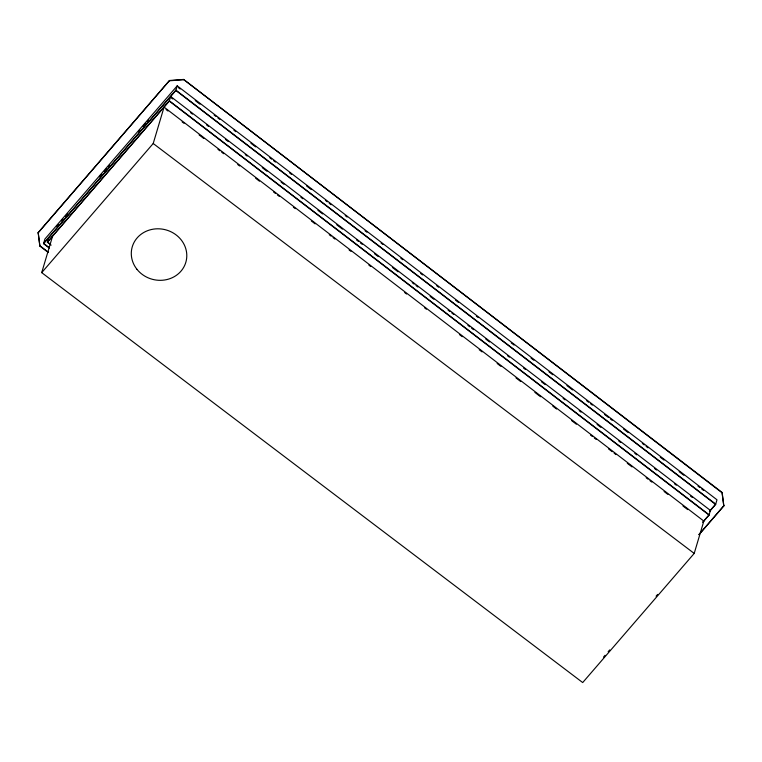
<?xml version="1.0" encoding="UTF-8"?>
<svg xmlns="http://www.w3.org/2000/svg" width="762" height="762" viewBox="0 0 762 762"><rect width="100%" height="100%" fill="white"/><g stroke="black" fill="none" stroke-linecap="round" stroke-linejoin="round"><path stroke-width="1.14" d="M48.349 252.565L39.862 246.059L38.186 232.6L169.526 80.496L183.575 79.439L722.138 492.481L723.814 505.939L698.944 534.743M39.862 246.059L38.186 232.6M49.206 247.993L43.548 243.65L44.92 239.03L177.213 85.83L716.994 499.796L715.613 504.425L709.422 511.588M51.14 245.145L47.368 242.249L48.739 237.63M41.71 272.634L153.21 143.513L164.059 107.109L703.84 521.084L694.201 553.431L582.701 682.562L41.71 272.634L52.559 236.239M38.1 232.886L169.526 80.496M47.368 242.249L169.259 101.089L170.631 96.469L710.413 510.435L709.041 515.064L702.831 522.256M43.548 243.65L175.832 90.449L177.213 85.83M723.814 505.939L722.052 492.766L183.575 79.439M56.883 226.343L58.436 224.542M61.541 220.942L63.103 219.142M65.427 216.446L67.761 213.741M99.632 176.841L101.956 174.146M104.289 171.44L106.623 168.745M108.175 166.945L109.728 165.144M138.484 131.845L140.037 130.045M143.151 126.444L145.485 123.749M147.037 121.949L148.59 120.148M709.508 511.302L715.699 504.13L175.917 90.164L43.634 243.364L49.292 247.707M702.916 521.97L709.127 514.769L169.345 100.803L47.454 241.964L50.282 244.135M699.03 534.448L723.9 505.654M603.523 657.082L605.066 655.291M608.162 651.71L609.705 649.919M656.092 596.198L657.644 594.408M169.44 80.782L183.49 79.734M153.21 143.513L694.201 553.431M178.289 87.563L180.175 89.011M195.262 100.584L199.977 104.204M214.132 115.052L216.017 116.5M217.903 117.948L219.789 119.396M233.934 130.245L235.82 131.693M250.917 143.266L255.632 146.885M269.777 157.734L271.663 159.182M273.548 160.63L275.434 162.077M289.589 172.926L291.475 174.374M306.562 185.947L311.277 189.557M325.431 200.406L327.317 201.854M329.203 203.302L331.089 204.749M345.234 215.598L347.12 217.046M365.046 230.791L366.932 232.239M381.076 243.088L382.962 244.535M400.879 258.28L402.774 259.728M420.691 273.472L422.577 274.92M436.721 285.769L438.607 287.217M455.59 300.238L458.419 302.4M476.336 316.144L478.222 317.592M511.235 342.91L514.064 345.081M531.047 358.102L533.876 360.274M548.964 371.846L552.736 374.742M566.89 385.591L572.548 389.934M586.692 400.783L588.578 402.231M590.464 403.67L592.35 405.117M604.618 414.528L608.39 417.414M610.276 418.862L612.162 420.31M623.478 428.987L628.193 432.606M642.337 443.455L644.233 444.903M646.119 446.351L648.005 447.799M660.263 457.2L664.035 460.096M679.123 471.668L683.847 475.288M697.992 486.137L699.878 487.585M701.764 489.033L703.65 490.48M175.832 90.449L715.613 504.425M170.774 97.488L172.66 98.927M190.576 112.671L192.462 114.119M206.616 124.968L208.502 126.416M225.476 139.436L228.305 141.608M245.278 154.629L247.174 156.077M262.261 167.65L266.976 171.269M281.121 182.118L283.95 184.29M300.933 197.31L302.819 198.758M317.906 210.331L322.621 213.941M336.775 224.8L342.433 229.133M356.578 239.982L358.464 241.43M360.35 242.878L362.236 244.326M374.504 253.727L378.276 256.623M392.42 267.472L398.078 271.815M412.232 282.664L414.118 284.112M416.004 285.56L417.89 287.007M430.149 296.408L433.921 299.304M448.075 310.153L449.961 311.601M451.847 313.049L453.733 314.487M467.878 325.345L469.763 326.784M471.649 328.232L473.535 329.679M485.794 339.08L489.575 341.976M507.492 355.721L509.378 357.168M523.523 368.017L525.409 369.465M541.449 381.762L545.221 384.658M563.137 398.402L565.023 399.85M579.177 410.699L581.063 412.147M597.094 424.444L600.866 427.339M618.792 441.074L620.678 442.522M634.822 453.371L636.708 454.819M654.634 468.563L656.52 470.011M674.437 483.756L676.323 485.203M690.477 496.052L692.363 497.5M169.259 101.089L709.041 515.064M166.078 109.576L167.964 111.014M182.118 121.872L184.004 123.32M199.092 134.893L203.806 138.503M217.961 149.352L219.847 150.8M221.732 152.248L223.618 153.695M237.763 164.544L239.649 165.992M255.689 178.289L259.461 181.185M273.606 192.034L275.492 193.481M277.378 194.929L279.263 196.377M293.418 207.226L295.304 208.674M311.334 220.97L315.106 223.866M329.251 234.715L331.146 236.163M333.032 237.601L334.918 239.049M349.063 249.907L350.949 251.346M368.865 265.09L370.751 266.538M404.708 292.579L406.594 294.027M424.52 307.772L426.406 309.22M459.419 334.537L462.248 336.709M479.222 349.729L482.051 351.892M497.148 363.474L500.92 366.36M516.007 377.933L520.722 381.552M534.876 392.401L540.534 396.745M552.793 406.146L556.565 409.042M571.652 420.614L576.377 424.234M590.521 435.083L592.407 436.531M594.293 437.979L596.179 439.426M608.438 448.828L612.219 451.723M614.105 453.161L615.991 454.609M627.307 463.296L632.022 466.906M646.166 477.755L648.052 479.203M649.938 480.651L651.824 482.098M664.093 491.5L667.864 494.395M682.952 505.968L687.667 509.588M39.948 245.774L48.435 252.279M136.941 269.291A27.889 25.622 14.5 0 0 184.633 265.509A27.889 25.622 14.5 0 0 155.572 228.886A27.889 25.622 14.5 0 0 136.941 269.291"/></g></svg>
